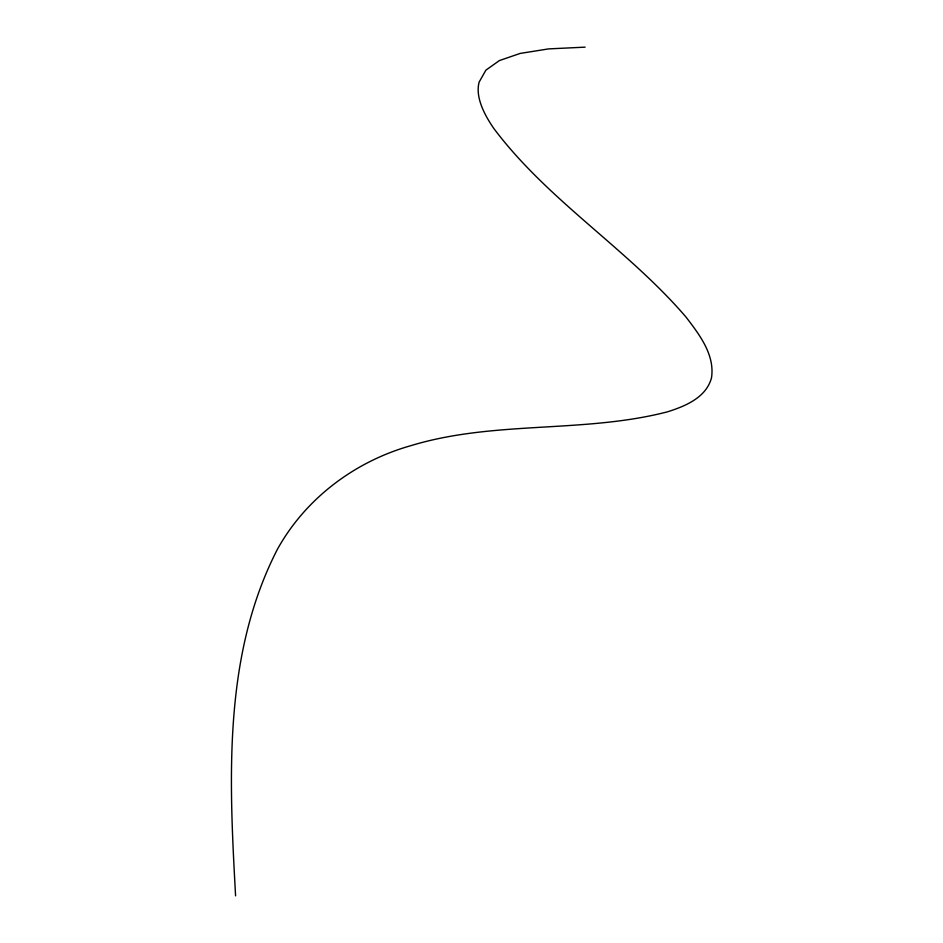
<?xml version="1.0" encoding="UTF-8"?>
<svg xmlns="http://www.w3.org/2000/svg" width="943" height="943" viewBox="0 0 943 943"><rect width="100%" height="100%" fill="white"/><g stroke="black" fill="none" stroke-linecap="round" stroke-linejoin="round"><path stroke-width="1.41" d="M585.12 47.15L548.602 48.895L520.123 53.433L499.354 60.588L485.857 70.195L479.174 82.041A1085.417 165.98 23.9 0 0 493.967 128.672C548.296 200.93 627.59 248.858 686.127 317.213C699.305 334.494 714.971 354.651 711.517 377.789C706.26 397.616 685.184 406.244 667.444 411.843C583.422 433.544 494.262 420.248 410.806 445.685C354.992 461.445 305.732 498.269 277.442 549.239C222.689 655.621 229.208 779.967 235.585 895.85"/></g></svg>
